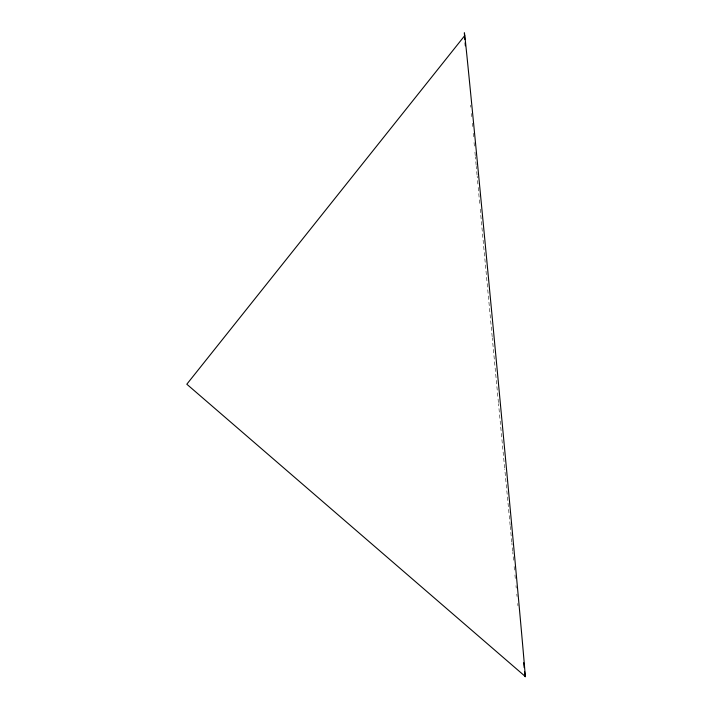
<?xml version="1.0" encoding="UTF-8"?>
<svg xmlns="http://www.w3.org/2000/svg" width="712" height="712" viewBox="0 0 712 712"><rect width="100%" height="100%" fill="white"/><g stroke="black" fill="none" stroke-linecap="round" stroke-linejoin="round"><path stroke-width="0.53" stroke-dasharray="3.56 2.67" d="M517.962 605.814A322.954 0.926 84.6 0 1 517.74 603.527M517.054 596.505A322.954 0.926 84.6 0 1 516.823 594.128M516.227 588.085A322.954 0.926 84.6 0 1 515.986 585.647M515.292 578.491A322.954 0.926 84.6 0 1 514.883 574.299M514.473 570.036A322.954 0.926 84.6 0 1 513.948 564.616M513.521 560.219A322.954 0.926 84.6 0 1 512.765 552.387M512.649 551.257A322.954 0.926 84.6 0 1 511.883 543.283M511.768 542.135A322.954 0.926 84.6 0 1 510.246 526.391M510.148 525.34A322.954 0.926 84.6 0 1 504.746 469.012M504.639 467.962A322.954 0.926 84.6 0 1 498.516 403.642M498.409 402.565A322.954 0.926 84.6 0 1 492.277 337.817M492.179 336.732A322.954 0.926 84.6 0 1 480.004 206.809M479.683 203.374A322.954 0.926 84.6 0 1 477.992 185.191M477.886 184.061A322.954 0.926 84.6 0 1 477.165 176.247M477.058 175.143A322.954 0.926 84.6 0 1 476.248 166.377M476.15 165.291A322.954 0.926 84.6 0 1 475.358 156.747M475.26 155.697A322.954 0.926 84.6 0 1 474.788 150.49M474.379 146.085A322.954 0.926 84.6 0 1 473.952 141.412M473.524 136.775A322.954 0.926 84.6 0 1 473.106 132.192M472.581 126.549A322.954 0.926 84.6 0 1 472.279 123.212M471.682 116.67A322.954 0.926 84.6 0 1 471.388 113.466M470.819 107.209A322.954 0.926 84.6 0 1 470.632 105.171"/><path stroke-width="1.07" d="M464.749 35.6L186.811 384.213L525.189 676.4M464.829 39.463A322.954 0.926 84.6 0 1 495.57 352.823A322.954 0.926 84.6 0 1 524.602 671.558M524.174 667.634A322.954 0.926 84.6 0 1 523.658 662.73M465.354 45.808A322.954 0.926 84.6 0 1 465.105 42.818"/></g></svg>
